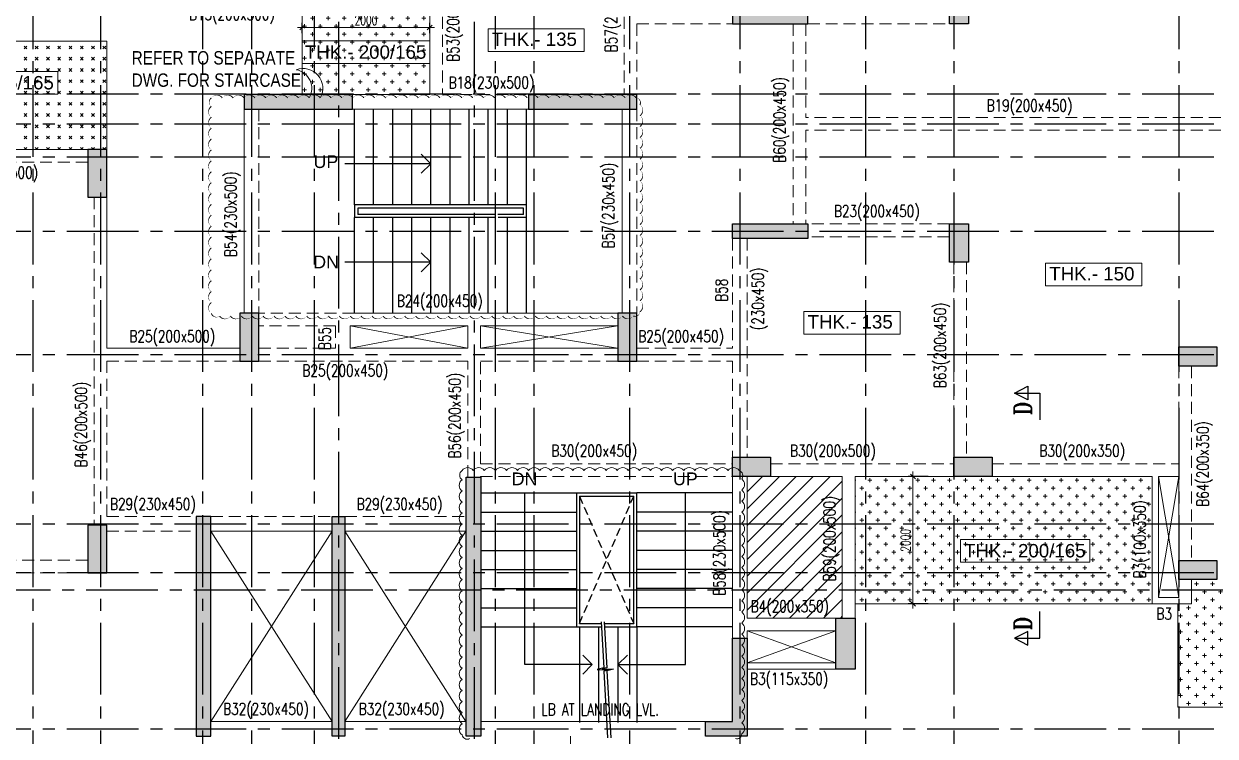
# Model space of a CAD drawing. Header units: millimetres. Extents: x 1255966 to 1543449, y 318653 to 465396.
# Drawn here: x 1376706 to 1395403, y 346053 to 357228 of the extents above; entities that cross this region are included whole.
import ezdxf

# ---------------------------------------------------------------- set-up
doc = ezdxf.new("R2010")
doc.units = ezdxf.units.MM
doc.header["$LTSCALE"] = 500
doc.header["$MEASUREMENT"] = 0
doc.header["$PDMODE"] = 34
doc.linetypes.add('HIDDEN', pattern=[0.375, 0.25, -0.125])
doc.linetypes.add('Site$0$CENTER2', pattern=[1.125, 0.75, -0.125, 0.125, -0.125])
doc.layers.get('Defpoints').update_dxf_attribs({"lineweight": 0})
for name, color, linetype, lineweight in [('CALL', 1, 'Continuous', 18), ('CUT OUT', 1, 'Continuous', 13), ('dim-M', 1, 'Continuous', 15), ('HATCH', 1, 'Continuous', 5), ('REVISION', 1, 'Continuous', 5), ('TEXT 01', 3, 'Continuous', 15), ('TOWER AREA BEAM..', 3, 'Continuous', 20), ('TOWER COL HATCH', 253, 'Continuous', 20)]:
    doc.layers.add(name, color=color, linetype=linetype, lineweight=lineweight)
for name, color, linetype in [('CUTOUT', 8, 'HIDDEN'), ('GRID', 7, 'Continuous'), ('S-COLUMN-HATCH', 253, 'Continuous'), ('S-FRAMING PLAN', 4, 'Continuous'), ('sec', 31, 'Continuous'), ('T BEAM N', 3, 'Continuous'), ('TEXT-20', 3, 'Continuous'), ('TEXT-RM NAME', 6, 'Continuous'), ('TOWER AREA COLUMN.', 6, 'Continuous')]:
    doc.layers.add(name, color=color, linetype=linetype)
doc.layers.add('RAILING', color=7, linetype='Continuous', true_color=0xadadad)
doc.layers.add('STAIR', color=7, linetype='Continuous', true_color=0x3f4f7f)
doc.styles.add('1.100', font='ARIALN.TTF')
doc.styles.add('2MM', font='romans.shx', dxfattribs={"width": 0.7})
doc.styles.add('ABHI', font='arial.ttf')
doc.styles.add('ARIAL', font='arial.ttf')
doc.styles.add('RT', font='romant.shx', dxfattribs={"height": 8})
doc.styles.add('S-T', font='romans.shx')
doc.dimstyles.new('RAJESH', dxfattribs={"dimtxt": 200, "dimasz": 180, "dimexe": 100, "dimexo": 250, "dimgap": 50, "dimtad": 2, "dimdec": 0, "dimzin": 1, "dimdsep": 46, "dimtxsty": '2MM', "dimblk": 'OBLIQUE', "dimcen": 0, "dimdle": 100, "dimclrd": 1, "dimclre": 1, "dimclrt": 3, "dimadec": 0, "dimazin": 0, "dimtfac": 1, "dimtdec": 0, "dimtix": 1, "dimtmove": 2, "dimatfit": 3, "dimfxl": 1, "dimtolj": 1, "dimlwd": -1, "dimarcsym": 0})
pattern_1 = [(90, (-1381890.62, -304839.69), (-125, 125), [62.5, -187.5]), (180, (-1381859.37, -304808.44), (-125, -125), [62.5, -187.5])]

# ---------------------------------------------------------------- blocks, each defined once
blk = doc.blocks.new('A$Ca8bcdc7a')
at = {"layer": 'HATCH', "ltscale": 10}
h = blk.add_hatch(dxfattribs=at)
h.set_pattern_fill('CROSS', color=1, scale=500, angle=90)
h.set_pattern_definition(pattern_1)
h.paths.add_polyline_path([(1185, 435), (0, 435), (0, 0), (-230, 0), (-815, 0), (-815, -1410), (-25, -1410), (1185, -1410)])
h = blk.add_hatch(dxfattribs=at)
h.set_pattern_fill('CROSS', color=1, scale=500, angle=45)
h.set_pattern_definition([(45, (-1381890.62, -304839.69), (0, 176.776695), [62.5, -187.5]), (135, (-1381846.42, -304839.69), (-176.776695, 1e-14), [62.5, -187.5])])
h.paths.add_polyline_path([(-4145, -2270), (-3880, -2270), (-3880, -570), (-7510, -570), (-7510, -770), (-7395, -770), (-7395, -1520), (-7395, -2270)])
h = blk.add_hatch(dxfattribs=at)
h.set_pattern_fill('ANSI31', color=1, scale=1500)
h.set_pattern_definition([(45, (-1381890.62, -304839.69), (-132.582521, 132.582521), [])])
h.paths.add_polyline_path([(7660, -7400), (6685, -7400), (6165, -7400), (6167, -9625), (7660, -9625)])
h = blk.add_hatch(dxfattribs=at)
h.set_pattern_fill('CROSS', color=1, scale=500, angle=90)
h.set_pattern_definition(pattern_1)
h.paths.add_polyline_path([(12525, -7400), (10160, -7400), (9410, -7400), (7860, -7400), (7860, -9400), (12525, -9400)])
h = blk.add_hatch(dxfattribs=at)
h.set_pattern_fill('CROSS', color=1, scale=500, angle=90)
h.set_pattern_definition(pattern_1)
h.paths.add_polyline_path([(18030, -9020), (13140, -9020), (13140, -9400), (12925, -9400), (12925, -11020), (18030, -11020)])
at = {"layer": 'CUT OUT', "color": 1, "ltscale": 10}
for p, q in [((-65, -5390), (1785, -5040)), ((-65, -5040), (1785, -5390)), ((1985, -5390), (4135, -5040)), ((1985, -5040), (4135, -5390)), ((12940, -7400), (12625, -9300)), ((12625, -7400), (12940, -9300)), ((-2250, -11245), (-347, -8260)), ((-2250, -8260), (-347, -11245)), ((-147, -11245), (1755, -8260)), ((-147, -8260), (1755, -11245)), ((7560, -9825), (6165, -10325)), ((6165, -9825), (7560, -10325))]:
    blk.add_line(p, q, dxfattribs=at)
at = {"layer": 'S-FRAMING PLAN', "color": 3, "linetype": 'ByBlock', "lineweight": 20, "ltscale": 10}
for p, q in [((1185, 435), (1185, -1410)), ((-815, 0), (-815, -1410)), ((-3880, -570), (-7510, -570)), ((-3880, -570), (-3880, -2270)), ((-25, -1410), (1185, -1410)), ((-1725, -1640), (-1725, -4840)), ((-25, -1640), (2735, -1640)), ((4205, -1640), (4205, -4840)), ((-4180, -2270), (-7395, -2270)), ((-3880, -3020), (-3880, -5390)), ((4135, -4840), (5, -4840)), ((-65, -5040), (-65, -5390)), ((1785, -5040), (-65, -5040)), ((1785, -5390), (1785, -5040)), ((4135, -5040), (1985, -5040)), ((1985, -5390), (1985, -5040)), ((-3880, -5390), (-1795, -5390)), ((-65, -5390), (1785, -5390)), ((1985, -5390), (4135, -5390)), ((5935, -7400), (5935, -9940)), ((6165, -7400), (6165, -9625)), ((6535, -7400), (7660, -7400)), ((7660, -7400), (7660, -9625)), ((7860, -7400), (7860, -9625)), ((7860, -7400), (9410, -7400)), ((10010, -7400), (12525, -7400)), ((12525, -7400), (12525, -9400)), ((12625, -7400), (12625, -9300)), ((12625, -7400), (12940, -7400)), ((12940, -7400), (12940, -8720)), ((-2250, -8260), (-347, -8260)), ((-147, -8260), (1755, -8260)), ((12940, -9300), (12940, -9020)), ((12625, -9300), (12940, -9300)), ((7860, -9400), (12525, -9400)), ((12525, -9400), (13140, -9400)), ((6165, -9625), (7560, -9625)), ((6165, -9825), (7560, -9825)), ((7560, -10325), (6165, -10325)), ((7560, -10425), (6165, -10425)), ((-347, -11245), (-2250, -11245)), ((1755, -11245), (-147, -11245)), ((3395, -11475), (3395, -13425))]:
    blk.add_line(p, q, dxfattribs=at)
at = {"layer": 'S-FRAMING PLAN', "color": 1, "linetype": 'ByBlock', "lineweight": 20, "ltscale": 10}
blk.add_line((5515, -11245), (1985, -11245), dxfattribs=at)
at = {"layer": 'S-FRAMING PLAN', "color": 3, "linetype": 'ByBlock', "lineweight": 20, "ltscale": 10}
for points in [[(18030, -9020), (18030, -11020), (12925, -11020), (12925, -9400)], [(13140, -9400), (13140, -9020)]]:
    blk.add_lwpolyline(points, dxfattribs=at)
at = {"layer": 'TOWER AREA BEAM..', "color": 3, "linetype": 'HIDDEN', "ltscale": 1.5}
for p, q in [((1385, 935), (1385, -1410)), ((4235, 935), (4235, -1410)), ((4435, -300), (4435, -1410)), ((4435, -300), (5935, -300)), ((6889, -300), (6889, -3440)), ((7089, -300), (7089, -1770)), ((7119, -300), (9340, -300)), ((1385, -1410), (2735, -1410)), ((-1495, -1640), (-1495, -4840)), ((4435, -1640), (4435, -4840)), ((13880, -1770), (7089, -1770)), ((13880, -1970), (7089, -1970)), ((7089, -1970), (7089, -3440)), ((-4180, -2470), (-7395, -2470)), ((-4080, -3020), (-4080, -8165)), ((9340, -3440), (7119, -3440)), ((5935, -3670), (5935, -5390)), ((6165, -3670), (6165, -7100)), ((9340, -3640), (7119, -3640)), ((9410, -4040), (9410, -7100)), ((9610, -4040), (9610, -7100)), ((5, -4840), (-1495, -4840)), ((-295, -5040), (-1495, -5040)), ((-295, -5040), (-295, -5390)), ((-1495, -5390), (-295, -5390)), ((4435, -5390), (5935, -5390)), ((-3880, -5590), (-1795, -5590)), ((-3880, -5590), (-3880, -8030)), ((-1495, -5590), (1785, -5590)), ((1785, -7410), (1785, -5590)), ((1985, -5590), (4135, -5590)), ((1985, -7200), (1985, -5590)), ((4435, -5590), (5935, -5590)), ((5935, -5590), (5935, -7100)), ((12940, -5670), (12940, -7200)), ((13140, -5670), (13140, -8720)), ((1985, -7200), (5935, -7200)), ((6535, -7200), (9410, -7200)), ((10010, -7200), (12940, -7200)), ((1985, -7400), (5935, -7400)), ((1985, -7410), (1985, -7400)), ((-3880, -8030), (-2480, -8030)), ((-2250, -8030), (-347, -8030)), ((-147, -8030), (1755, -8030)), ((-3880, -8260), (-2480, -8260)), ((-4180, -8715), (-9305, -8715)), ((-4180, -8915), (-5670, -8915)), ((6165, -9825), (6165, -9940))]:
    blk.add_line(p, q, dxfattribs=at)
blk = doc.blocks.new('_Open90')
at = {"color": 0, "linetype": 'ByBlock', "lineweight": -2}
for p, q in [((0, 0), (-1, 0)), ((-0.5, 0.5), (0, 0)), ((0, 0), (-0.5, -0.5))]:
    blk.add_line(p, q, dxfattribs=at)
blk = doc.blocks.new('EEE')
at = {"layer": 'GRID', "color": 16, "linetype": 'Site$0$CENTER2', "ltscale": 3}
for points in [[(1376845.6, 258923.2), (1376845.6, 223711.9)], [(1377910.6, 258923.2), (1377910.6, 223711.9)], [(1379510.6, 258923.2), (1379510.6, 223711.9)], [(1380280.6, 258923.2), (1380280.6, 223711.9)], [(1381260.6, 258923.2), (1381260.6, 223711.9)], [(1382164.8, 258923.2), (1381643.1, 258229.8), (1381643.1, 223711.9)], [(1383253.9, 258923.2), (1383775.6, 258229.8), (1383775.6, 223711.9)], [(1384105.6, 258923.2), (1384105.6, 223711.9)], [(1384710.6, 258923.2), (1384710.6, 223711.9)], [(1386210.6, 258923.2), (1386210.6, 223711.9)], [(1387940.6, 258923.2), (1387940.6, 223711.9)], [(1389915.6, 258923.2), (1389915.6, 223711.9)], [(1391300.6, 258923.2), (1391300.6, 223711.9)], [(1394830.6, 258923.2), (1394830.6, 223711.9)], [(1363880.9, 245284), (1442964.5, 245284)], [(1363880.9, 244813.8), (1442964.5, 244813.8)], [(1363880.9, 244299), (1442964.5, 244299)], [(1363880.9, 243128.8), (1442964.5, 243128.8)], [(1363880.9, 241193.8), (1442964.5, 241193.8)], [(1363880.9, 238538.8), (1442964.5, 238538.8)], [(1363880.9, 237778.8), (1442964.5, 237778.8)], [(1363880.9, 236875.5), (1364185.2, 237504), (1442964.5, 237504)], [(1363880.9, 235324.1), (1442964.5, 235324.1)]]:
    blk.add_lwpolyline(points, dxfattribs=at)
blk = doc.blocks.new('3tgra')
at = {"layer": 'TOWER COL HATCH'}
h = blk.add_hatch(color=253, dxfattribs=at)
h.dxf.hatch_style = 1
h.paths.add_polyline_path([(1391531, 85842), (1391231, 85842), (1391231, 86442), (1391531, 86442)])
h = blk.add_hatch(color=253, dxfattribs=at)
h.dxf.hatch_style = 1
h.paths.add_polyline_path([(1389011, 85842), (1389011, 86072), (1387826, 86072), (1387826, 85842)])
h = blk.add_hatch(color=253, dxfattribs=at)
h.dxf.hatch_style = 1
h.paths.add_polyline_path([(1381866, 84502), (1381866, 84732), (1380166, 84732), (1380166, 84502)])
h = blk.add_hatch(color=253, dxfattribs=at)
h.dxf.hatch_style = 1
h.paths.add_polyline_path([(1386326, 84502), (1386326, 84732), (1384626, 84732), (1384626, 84502)])
h = blk.add_hatch(color=253, dxfattribs=at)
h.dxf.hatch_style = 1
h.paths.add_polyline_path([(1377711, 83122), (1378011, 83122), (1378011, 83872), (1377711, 83872)])
h = blk.add_hatch(color=253, dxfattribs=at)
h.dxf.hatch_style = 1
h.paths.add_polyline_path([(1389010, 82702), (1389010, 82472), (1387826, 82472), (1387826, 82702)])
h = blk.add_hatch(color=253, dxfattribs=at)
h.dxf.hatch_style = 1
h.paths.add_polyline_path([(1391231, 82702), (1391531, 82702), (1391531, 82102), (1391231, 82102)])
h = blk.add_hatch(color=253, dxfattribs=at)
h.dxf.hatch_style = 1
h.paths.add_polyline_path([(1380096, 80552), (1380396, 80552), (1380396, 81302), (1380096, 81302)])
h = blk.add_hatch(color=253, dxfattribs=at)
h.dxf.hatch_style = 1
h.paths.add_polyline_path([(1386026, 80552), (1386326, 80552), (1386326, 81302), (1386026, 81302)])
h = blk.add_hatch(color=253, dxfattribs=at)
h.dxf.hatch_style = 1
h.paths.add_polyline_path([(1395431, 80772), (1395431, 80472), (1394831, 80472), (1394831, 80772)])
h = blk.add_hatch(color=253, dxfattribs=at)
h.dxf.hatch_style = 1
h.paths.add_polyline_path([(1388426, 79042), (1388426, 78742), (1387826, 78742), (1387826, 79042)])
h = blk.add_hatch(color=253, dxfattribs=at)
h.dxf.hatch_style = 1
h.paths.add_polyline_path([(1391901, 79042), (1391901, 78742), (1391301, 78742), (1391301, 79042)])
h = blk.add_hatch(color=253, dxfattribs=at)
h.dxf.hatch_style = 1
h.paths.add_polyline_path([(1383876, 78732), (1383876, 74667), (1383646, 74667), (1383646, 77882), (1383646, 78112), (1383646, 78732)])
h = blk.add_hatch(color=253, dxfattribs=at)
h.dxf.hatch_style = 1
h.paths.add_polyline_path([(1377711, 77227), (1378011, 77227), (1378011, 77977), (1377711, 77977)])
h = blk.add_hatch(color=253, dxfattribs=at)
h.dxf.hatch_style = 1
h.paths.add_polyline_path([(1379641, 78112), (1379411, 78112), (1379411, 74667), (1379641, 74667), (1379641, 77882)])
h = blk.add_hatch(color=253, dxfattribs=at)
h.dxf.hatch_style = 1
h.paths.add_polyline_path([(1381543, 78112), (1381743, 78112), (1381743, 77882), (1381743, 74667), (1381543, 74667), (1381543, 77882)])
h = blk.add_hatch(color=253, dxfattribs=at)
h.dxf.hatch_style = 1
h.paths.add_polyline_path([(1395431, 77422), (1395431, 77122), (1394831, 77122), (1394831, 77422)])
h = blk.add_hatch(color=253, dxfattribs=at)
h.dxf.hatch_style = 1
h.paths.add_polyline_path([(1389451, 76517), (1389751, 76517), (1389751, 75717), (1389451, 75717)])
h = blk.add_hatch(color=253, dxfattribs=at)
h.dxf.hatch_style = 1
h.paths.add_polyline_path([(1388056, 76202), (1388056, 74667), (1387406, 74667), (1387406, 74897), (1387826, 74897), (1387826, 76202)])
at = {"layer": 'TOWER AREA COLUMN.', "color": 4}
for points in [[(1391531, 85842), (1391231, 85842), (1391231, 86442), (1391531, 86442)], [(1389011, 85842), (1389011, 86072), (1387826, 86072), (1387826, 85842)], [(1381866, 84502), (1381866, 84732), (1380166, 84732), (1380166, 84502)], [(1386326, 84502), (1386326, 84732), (1384626, 84732), (1384626, 84502)], [(1377711, 83122), (1378011, 83122), (1378011, 83872), (1377711, 83872)], [(1389010, 82702), (1389010, 82472), (1387826, 82472), (1387826, 82702)], [(1391231, 82702), (1391531, 82702), (1391531, 82102), (1391231, 82102)], [(1380096, 80552), (1380396, 80552), (1380396, 81302), (1380096, 81302)], [(1386026, 80552), (1386326, 80552), (1386326, 81302), (1386026, 81302)], [(1395431, 80772), (1395431, 80472), (1394831, 80472), (1394831, 80772)], [(1388426, 79042), (1388426, 78742), (1387826, 78742), (1387826, 79042)], [(1391901, 79042), (1391901, 78742), (1391301, 78742), (1391301, 79042)], [(1377711, 77227), (1378011, 77227), (1378011, 77977), (1377711, 77977)], [(1395431, 77422), (1395431, 77122), (1394831, 77122), (1394831, 77422)], [(1389451, 76517), (1389751, 76517), (1389751, 75717), (1389451, 75717)]]:
    blk.add_lwpolyline(points, close=True, dxfattribs=at)
for points in [[(1383876, 78732), (1383876, 74667), (1383646, 74667), (1383646, 77882), (1383646, 77882), (1383646, 78112), (1383646, 78112), (1383646, 78732), (1383876, 78732)], [(1379641, 78112), (1379411, 78112), (1379411, 74667), (1379641, 74667), (1379641, 77882), (1379641, 77882), (1379641, 78112)], [(1381543, 78112), (1381743, 78112), (1381743, 77882), (1381743, 77882), (1381743, 74667), (1381543, 74667), (1381543, 77882), (1381543, 77882), (1381543, 78112)], [(1388056, 76202), (1388056, 74667), (1387406, 74667), (1387406, 74897), (1387826, 74897), (1387826, 76202), (1388056, 76202)]]:
    blk.add_lwpolyline(points, dxfattribs=at)
blk = doc.blocks.new('_Oblique')
at = {"color": 0, "linetype": 'ByBlock', "lineweight": -2}
blk.add_line((-0.5, -0.5), (0.5, 0.5), dxfattribs=at)
blk = doc.blocks.new('*D502')
at = {"layer": 'Defpoints', "color": 0, "ltscale": 100, "transparency": 16777216}
for p in [(1383076, 357169), (1381076, 357040), (1383076, 357040)]:
    blk.add_point(p, dxfattribs=at)
at = {"layer": 'dim-M', "color": 1, "ltscale": 100, "transparency": 16777216}
blk.add_line((1381001, 357169), (1383151, 357169), dxfattribs=at)
at = {"layer": 'dim-M', "color": 1, "lineweight": -2, "ltscale": 100, "transparency": 16777216}
for p, q in [((1381076, 357080), (1381076, 357244)), ((1383076, 357080), (1383076, 357244))]:
    blk.add_line(p, q, dxfattribs=at)
at = {"layer": 'dim-M', "color": 1, "ltscale": 100, "transparency": 16777216, "xscale": 75, "yscale": 75, "zscale": 75, "rotation": 180}
blk.add_blockref('_Oblique', (1381076, 357169), dxfattribs=at)
at = {"layer": 'dim-M', "color": 1, "ltscale": 100, "transparency": 16777216, "xscale": 75, "yscale": 75, "zscale": 75}
blk.add_blockref('_Oblique', (1383076, 357169), dxfattribs=at)
at = {"layer": 'dim-M', "color": 3, "ltscale": 100, "transparency": 16777216, "insert": (1382076, 357284), "char_height": 150, "attachment_point": 5, "style": '2MM'}
blk.add_mtext('\\A1;2000', dxfattribs=at)
blk = doc.blocks.new('*D530')
at = {"layer": 'Defpoints', "color": 0, "ltscale": 100, "transparency": 16777216}
for p in [(1390940, 350128), (1390660, 348128), (1390940, 348128)]:
    blk.add_point(p, dxfattribs=at)
at = {"layer": 'dim-M', "color": 1, "ltscale": 100, "transparency": 16777216}
blk.add_line((1390660, 350203), (1390660, 348053), dxfattribs=at)
at = {"layer": 'dim-M', "color": 1, "lineweight": -2, "ltscale": 100, "transparency": 16777216}
for p, q in [((1390900, 350128), (1390585, 350128)), ((1390900, 348128), (1390585, 348128))]:
    blk.add_line(p, q, dxfattribs=at)
at = {"layer": 'dim-M', "color": 1, "ltscale": 100, "transparency": 16777216, "xscale": 75, "yscale": 75, "zscale": 75}
for p, rotation in [((1390660, 350128), 90), ((1390660, 348128), 270)]:
    blk.add_blockref('_Oblique', p, dxfattribs=dict(at, rotation=rotation))
at = {"layer": 'dim-M', "color": 3, "ltscale": 100, "transparency": 16777216, "insert": (1390545, 349125), "char_height": 150, "attachment_point": 5, "rotation": 90, "style": '2MM'}
blk.add_mtext('\\A1;2000', dxfattribs=at)
blk = doc.blocks.new('A$C23cda4c2')
at = {"layer": 'CALL', "color": 7, "linetype": 'Continuous', "ltscale": 10}
blk.add_lwpolyline([(754, 0), (-754, 0), (-754, -355), (754, -355)], close=True, dxfattribs=at)
at = {"layer": 'TEXT 01', "color": 2, "linetype": 'Continuous', "style": 'ABHI'}
blk.add_text('THK.- 135', height=210, dxfattribs=at).set_placement((-697, -269, -4))

msp = doc.modelspace()

# ---------------------------------------------------------------- linework, layer by layer
at = {"layer": 'CALL', "color": 7, "linetype": 'Continuous', "ltscale": 10}
for points in [[(1383075.6, 356959.3), (1381075.7, 356959.3), (1381075.7, 356603.9), (1383075.6, 356603.9)], [(1377242.2, 356478.4), (1375212.2, 356478.4), (1375212.2, 356122.9), (1377242.2, 356122.9)], [(1393434.4, 349136.5), (1391404.4, 349136.5), (1391404.4, 348781), (1393434.4, 348781)]]:
    msp.add_lwpolyline(points, close=True, dxfattribs=at)
at = {"layer": 'CALL', "color": 7, "linetype": 'Continuous', "ltscale": 10, "elevation": -0.2}
msp.add_lwpolyline([(1394250.2, 353472.2), (1392742.1, 353472.2), (1392742.1, 353116.8), (1394250.2, 353116.8)], close=True, dxfattribs=at)
at = {"layer": 'CUTOUT'}
for p, q in [((1385427.6, 347817.7), (1386277.6, 349817.7)), ((1385427.6, 349817.7), (1386277.6, 347817.7))]:
    msp.add_line(p, q, dxfattribs=at)
at = {"layer": 'RAILING'}
for p, q in [((1384595.6, 354387.7), (1381895.6, 354387.7)), ((1381895.6, 354387.7), (1381895.6, 354187.9)), ((1384545.6, 354337.7), (1381945.6, 354337.7)), ((1381945.6, 354337.7), (1381945.6, 354237.9)), ((1384545.6, 354237.9), (1384545.6, 354337.7)), ((1384595.6, 354187.9), (1384595.6, 354387.7)), ((1384114.9, 354187.9), (1381895.6, 354187.9)), ((1384108.9, 354237.9), (1381945.6, 354237.9)), ((1384545.6, 354237.9), (1384146.2, 354237.9)), ((1384595.6, 354187.9), (1384152.2, 354187.9)), ((1385377.6, 349867.7), (1385377.6, 347767.7)), ((1385377.6, 349867.7), (1386327.6, 349867.7)), ((1385427.6, 349817.7), (1385427.6, 347817.7)), ((1385427.6, 349817.7), (1386277.6, 349817.7)), ((1386277.6, 347817.7), (1386277.6, 349817.7)), ((1386327.6, 347767.7), (1386327.6, 349867.7)), ((1385377.6, 347767.7), (1385770.5, 347767.7)), ((1385427.6, 347817.7), (1385767.7, 347817.7)), ((1385816.4, 347817.7), (1386277.6, 347817.7)), ((1385819.2, 347767.7), (1386327.6, 347767.7))]:
    msp.add_line(p, q, dxfattribs=at)
at = {"layer": 'REVISION', "elevation": -56210.2}
msp.add_lwpolyline([(1379649.5, 356065, 0, 17.1, -0.5205671), (1379820.4, 356065.1, 0, 17.1, -0.5205671), (1379991.3, 356065.1, 0, 17.1, -0.5205671), (1380162.2, 356065.2, 0, 17.1, -0.5205671), (1380333.1, 356065.3, 0, 17.1, -0.5205671), (1380504, 356065.3, 0, 17.1, -0.5205671), (1380674.9, 356065.4, 0, 17.1, -0.5205671), (1380845.8, 356065.5, 0, 17.1, -0.5205671), (1381016.7, 356065.6, 0, 17.1, -0.5205671), (1381187.6, 356065.6, 0, 17.1, -0.5205671), (1381358.4, 356065.7, 0, 17.1, -0.5205671), (1381529.3, 356065.8, 0, 17.1, -0.5205671), (1381700.2, 356065.8, 0, 17.1, -0.5205671), (1381871.1, 356065.9, 0, 17.1, -0.5205671), (1382042, 356066, 0, 17.1, -0.5205671), (1382212.9, 356066, 0, 17.1, -0.5205671), (1382383.8, 356066.1, 0, 17.1, -0.5205671), (1382554.7, 356066.2, 0, 17.1, -0.5205671), (1382725.6, 356066.2, 0, 17.1, -0.5205671), (1382896.5, 356066.3, 0, 17.1, -0.5205671), (1383067.3, 356066.4, 0, 17.1, -0.5205671), (1383238.2, 356066.4, 0, 17.1, -0.5205671), (1383409.1, 356066.5, 0, 17.1, -0.5205671), (1383580, 356066.6, 0, 17.1, -0.5205671), (1383750.9, 356066.7, 0, 17.1, -0.5205671), (1383921.8, 356066.7, 0, 17.1, -0.5205671), (1384092.7, 356066.8, 0, 17.1, -0.5205671), (1384263.6, 356066.9, 0, 17.1, -0.5205671), (1384434.5, 356066.9, 0, 17.1, -0.5205671), (1384605.3, 356067, 0, 17.1, -0.5205671), (1384776.2, 356067.1, 0, 17.1, -0.5205671), (1384947.1, 356067.1, 0, 17.1, -0.5205671), (1385118, 356067.2, 0, 17.1, -0.5205671), (1385288.9, 356067.3, 0, 17.1, -0.5205671), (1385459.8, 356067.3, 0, 17.1, -0.5205671), (1385630.7, 356067.4, 0, 17.1, -0.5205671), (1385801.6, 356067.5, 0, 17.1, -0.5205671), (1385972.5, 356067.5, 0, 17.1, -0.5205671), (1386143.4, 356067.6, 0, 17.1, -0.5205671), (1386314.2, 356067.7, 0, 17.1, -0.5205671), (1386375.8, 355958.4, 0, 17.1, -0.5205671), (1386375.8, 355787.5, 0, 17.1, -0.5205671), (1386375.8, 355616.6, 0, 17.1, -0.5205671), (1386375.8, 355445.7, 0, 17.1, -0.5205671), (1386375.8, 355274.8, 0, 17.1, -0.5205671), (1386375.7, 355103.9, 0, 17.1, -0.5205671), (1386375.7, 354933.1, 0, 17.1, -0.5205671), (1386375.7, 354762.2, 0, 17.1, -0.5205671), (1386375.7, 354591.3, 0, 17.1, -0.5205671), (1386375.7, 354420.4, 0, 17.1, -0.5205671), (1386375.7, 354249.5, 0, 17.1, -0.5205671), (1386375.6, 354078.6, 0, 17.1, -0.5205671), (1386375.6, 353907.7, 0, 17.1, -0.5205671), (1386375.6, 353736.8, 0, 17.1, -0.5205671), (1386375.6, 353565.9, 0, 17.1, -0.5205671), (1386375.6, 353395, 0, 17.1, -0.5205671), (1386375.6, 353224.2, 0, 17.1, -0.5205671), (1386375.6, 353053.3, 0, 17.1, -0.5205671), (1386375.5, 352882.4, 0, 17.1, -0.5205671), (1386375.5, 352711.5, 0, 17.1, -0.5205671), (1386271.8, 352644.3, 0, 17.1, -0.5205671), (1386100.9, 352644.3, 0, 17.1, -0.5205671), (1385930, 352644.2, 0, 17.1, -0.5205671), (1385759.1, 352644.2, 0, 17.1, -0.5205671), (1385588.3, 352644.2, 0, 17.1, -0.5205671), (1385417.4, 352644.1, 0, 17.1, -0.5205671), (1385246.5, 352644.1, 0, 17.1, -0.5205671), (1385075.6, 352644.1, 0, 17.1, -0.5205671), (1384904.7, 352644, 0, 17.1, -0.5205671), (1384733.8, 352644, 0, 17.1, -0.5205671), (1384562.9, 352644, 0, 17.1, -0.5205671), (1384392, 352643.9, 0, 17.1, -0.5205671), (1384221.1, 352643.9, 0, 17.1, -0.5205671), (1384050.3, 352643.9, 0, 17.1, -0.5205671), (1383879.4, 352643.9, 0, 17.1, -0.5205671), (1383708.5, 352643.8, 0, 17.1, -0.5205671), (1383537.6, 352643.8, 0, 17.1, -0.5205671), (1383366.7, 352643.8, 0, 17.1, -0.5205671), (1383195.8, 352643.7, 0, 17.1, -0.5205671), (1383024.9, 352643.7, 0, 17.1, -0.5205671), (1382854, 352643.7, 0, 17.1, -0.5205671), (1382683.1, 352643.6, 0, 17.1, -0.5205671), (1382512.2, 352643.6, 0, 17.1, -0.5205671), (1382341.4, 352643.6, 0, 17.1, -0.5205671), (1382170.5, 352643.6, 0, 17.1, -0.5205671), (1381999.6, 352643.5, 0, 17.1, -0.5205671), (1381828.7, 352643.5, 0, 17.1, -0.5205671), (1381657.8, 352643.5, 0, 17.1, -0.5205671), (1381486.9, 352643.4, 0, 17.1, -0.5205671), (1381316, 352643.4, 0, 17.1, -0.5205671), (1381145.1, 352643.4, 0, 17.1, -0.5205671), (1380974.2, 352643.3, 0, 17.1, -0.5205671), (1380803.3, 352643.3, 0, 17.1, -0.5205671), (1380632.5, 352643.3, 0, 17.1, -0.5205671), (1380461.6, 352643.2, 0, 17.1, -0.5205671), (1380290.7, 352643.2, 0, 17.1, -0.5205671), (1380119.8, 352643.2, 0, 17.1, -0.5205671), (1379948.9, 352643.2, 0, 17.1, -0.5205671), (1379778, 352643.1, 0, 17.1, -0.5205671), (1379649.5, 352685.5, 0, 17.1, -0.5205671), (1379649.5, 352856.4, 0, 17.1, -0.5205671), (1379649.5, 353027.3, 0, 17.1, -0.5205671), (1379649.5, 353198.2, 0, 17.1, -0.5205671), (1379649.5, 353369.1, 0, 17.1, -0.5205671), (1379649.5, 353540, 0, 17.1, -0.5205671), (1379649.5, 353710.9, 0, 17.1, -0.5205671), (1379649.5, 353881.8, 0, 17.1, -0.5205671), (1379649.5, 354052.6, 0, 17.1, -0.5205671), (1379649.5, 354223.5, 0, 17.1, -0.5205671), (1379649.5, 354394.4, 0, 17.1, -0.5205671), (1379649.5, 354565.3, 0, 17.1, -0.5205671), (1379649.5, 354736.2, 0, 17.1, -0.5205671), (1379649.5, 354907.1, 0, 17.1, -0.5205671), (1379649.5, 355078, 0, 17.1, -0.5205671), (1379649.5, 355248.9, 0, 17.1, -0.5205671), (1379649.5, 355419.8, 0, 17.1, -0.5205671), (1379649.5, 355590.7, 0, 17.1, -0.5205671), (1379649.5, 355761.5, 0, 17.1, -0.5205671), (1379649.5, 355932.4, 0, 17.1, -0.5205671)], format="xyseb", close=True, dxfattribs=at)
at = {"layer": 'REVISION'}
msp.add_lwpolyline([(1383700, 346015.1, -0.5205671), (1383584.6, 346073.6, -0.5205671), (1383584.6, 346247.5, -0.5205671), (1383584.6, 346421.4, -0.5205671), (1383584.6, 346595.3, -0.5205671), (1383584.6, 346769.1, -0.5205671), (1383584.6, 346943, -0.5205671), (1383584.6, 347116.9, -0.5205671), (1383584.6, 347290.8, -0.5205671), (1383584.6, 347464.7, -0.5205671), (1383584.6, 347638.6, -0.5205671), (1383584.6, 347812.5, -0.5205671), (1383584.6, 347986.3, -0.5205671), (1383584.6, 348160.2, -0.5205671), (1383584.6, 348334.1, -0.5205671), (1383584.6, 348508, -0.5205671), (1383584.6, 348681.9, -0.5205671), (1383584.6, 348855.8, -0.5205671), (1383584.6, 349029.7, -0.5205671), (1383584.6, 349203.5, -0.5205671), (1383584.6, 349377.4, -0.5205671), (1383584.6, 349551.3, -0.5205671), (1383584.6, 349725.2, -0.5205671), (1383584.6, 349899.1, -0.5205671), (1383584.6, 350073, -0.5205671), (1383584.6, 350220, -0.5205671), (1383758.4, 350220, -0.5205671), (1383932.3, 350220, -0.5205671), (1384106.2, 350220, -0.5205671), (1384280.1, 350220, -0.5205671), (1384454, 350220, -0.5205671), (1384627.9, 350220, -0.5205671), (1384801.8, 350220, -0.5205671), (1384975.6, 350220, -0.5205671), (1385149.5, 350220, -0.5205671), (1385323.4, 350220, -0.5205671), (1385497.3, 350220, -0.5205671), (1385671.2, 350220, -0.5205671), (1385845.1, 350220, -0.5205671), (1386019, 350220, -0.5205671), (1386192.8, 350220, -0.5205671), (1386366.7, 350220, -0.5205671), (1386540.6, 350220, -0.5205671), (1386714.5, 350220, -0.5205671), (1386888.4, 350220, -0.5205671), (1387062.3, 350220, -0.5205671), (1387236.2, 350220, -0.5205671), (1387410, 350220, -0.5205671), (1387583.9, 350220, -0.5205671), (1387757.8, 350220, -0.5205671), (1387931.7, 350220, -0.5205671), (1387973.6, 350088, -0.5205671), (1387973.6, 349914.1, -0.5205671), (1387973.6, 349740.2, -0.5205671), (1387973.6, 349566.3, -0.5205671), (1387973.6, 349392.4, -0.5205671), (1387973.6, 349218.6, -0.5205671), (1387973.6, 349044.7, -0.5205671), (1387973.6, 348870.8, -0.5205671), (1387973.6, 348696.9, -0.5205671), (1387973.6, 348523, -0.5205671), (1387973.6, 348349.1, -0.5205671), (1387973.6, 348175.2, -0.5205671), (1387973.6, 348001.4, -0.5205671), (1387973.6, 347827.5, -0.5205671), (1387973.6, 347653.6, -0.5205671), (1387973.6, 347479.7, -0.5205671), (1387973.6, 347305.8, -0.5205671), (1387973.6, 347131.9, -0.5205671), (1387973.6, 346958.1, -0.5205671), (1387973.6, 346784.2, -0.5205671), (1387973.6, 346610.3, -0.5205671), (1387973.6, 346436.4, -0.5205671), (1387973.6, 346262.5, -0.5205671), (1387973.6, 346088.6, -0.5205671), (1387873.2, 346015.1, -0.5205671)], format="xyb", dxfattribs=at)
for centre, radius, start, end in [((1381087.4, 356217.1, -56210.2), 310.5, 330.8107, 110.38011), ((1380927.8, 356215.5, -56210.2), 297.2, 329.73103, 80.04807)]:
    msp.add_arc(centre, radius, start, end, dxfattribs=at)
at = {"layer": 'sec', "color": 4}
for points in [[(1392461.9, 351542.2), (1392461.9, 351327.9), (1392253.2, 351435.1), (1392461.9, 351542.2)], [(1392253.2, 351435.1), (1392652.1, 351435.1), (1392652.1, 351015)], [(1392253.2, 347589.2), (1392652.1, 347589.2), (1392652.1, 348009.2)], [(1392461.9, 347482), (1392461.9, 347696.3), (1392253.2, 347589.2), (1392461.9, 347482)]]:
    msp.add_lwpolyline(points, dxfattribs=at)
at = {"layer": 'STAIR'}
for p, q in [((1381895.6, 354387.7), (1381895.6, 355887.7)), ((1382195.6, 354387.7), (1382195.6, 355887.7)), ((1382495.6, 354387.7), (1382495.6, 355887.7)), ((1382795.6, 354387.7), (1382795.6, 355887.7)), ((1383095.6, 354387.7), (1383095.6, 355887.7)), ((1383395.6, 354387.7), (1383395.6, 355887.7)), ((1383695.6, 354387.7), (1383695.6, 355887.7)), ((1383995.6, 354387.7), (1383995.6, 355887.7)), ((1384295.6, 354387.7), (1384295.6, 355887.7)), ((1384595.6, 354387.7), (1384595.6, 355887.7)), ((1381895.6, 352687.9), (1381895.6, 354187.9)), ((1382195.6, 352687.9), (1382195.6, 354187.9)), ((1382495.6, 352687.9), (1382495.6, 354187.9)), ((1382795.6, 352687.9), (1382795.6, 354187.9)), ((1383095.6, 352687.9), (1383095.6, 354187.9)), ((1383395.6, 352687.9), (1383395.6, 354187.9)), ((1383695.6, 352687.9), (1383695.6, 354187.9)), ((1383995.6, 352687.9), (1383995.6, 354187.9)), ((1384295.6, 352687.9), (1384295.6, 354187.9)), ((1384595.6, 352687.9), (1384595.6, 354187.9)), ((1383877.6, 349867.7), (1385377.6, 349867.7)), ((1387827.6, 349867.7), (1386327.6, 349867.7)), ((1383877.6, 349567.7), (1385377.6, 349567.7)), ((1387827.6, 349567.7), (1386327.6, 349567.7)), ((1383877.6, 349267.7), (1385377.6, 349267.7)), ((1387827.6, 349267.7), (1386327.6, 349267.7)), ((1383877.6, 348967.7), (1385377.6, 348967.7)), ((1387827.6, 348967.7), (1386327.6, 348967.7)), ((1383877.6, 348667.7), (1385377.6, 348667.7)), ((1387827.6, 348667.7), (1386327.6, 348667.7)), ((1383877.6, 348367.7), (1385377.6, 348367.7)), ((1387827.6, 348367.7), (1386327.6, 348367.7)), ((1383877.6, 348067.7), (1385377.6, 348067.7)), ((1387827.6, 348067.7), (1386327.6, 348067.7)), ((1383877.6, 347767.7), (1385377.6, 347767.7)), ((1385427.6, 347767.7), (1385427.6, 346267.7)), ((1385727.6, 347767.7), (1385727.6, 346267.7)), ((1385766, 347848.2), (1385806.4, 347123.9)), ((1385814.7, 347848.2), (1385855.1, 347124.5)), ((1386027.6, 347767.7), (1386027.6, 346267.7)), ((1387827.6, 347767.7), (1386327.6, 347767.7)), ((1386327.6, 347767.7), (1386327.6, 346267.7)), ((1385806.4, 347123.9), (1385701.7, 347096.8)), ((1385701.7, 347096.8), (1385885.3, 347093.4)), ((1385855.1, 347124.5), (1385781.2, 347109.2)), ((1385781.2, 347109.2), (1385961.9, 347105.7)), ((1385885.3, 347093.4), (1385809.3, 347072.9)), ((1385809.3, 347072.9), (1385867.7, 346027.8)), ((1385961.9, 347105.7), (1385857.8, 347077.2)), ((1385857.8, 347077.2), (1385916.4, 346027.8))]:
    msp.add_line(p, q, dxfattribs=at)
at = {"layer": 'TEXT-RM NAME'}
for points in [[(1382793.2, 355033.3), (1381744, 355033.3)], [(1382793.2, 353487.9), (1381744, 353487.9)], [(1385327.6, 347174.7), (1384566.9, 347174.7), (1384566.9, 349867.7)], [(1386327.6, 347174.7), (1387088.3, 347174.7), (1387088.3, 349867.7)]]:
    msp.add_lwpolyline(points, dxfattribs=at)

# ---------------------------------------------------------------- block references
at = {"layer": 'CUT OUT', "color": 4}
msp.add_blockref('3tgra', (0, 271386.2), dxfattribs=at)
at = {"layer": 'GRID', "color": 4}
msp.add_blockref('EEE', (0, 110844.1), dxfattribs=at)
at = {"layer": 'S-COLUMN-HATCH', "color": 4, "ltscale": 10}
msp.add_blockref('A$Ca8bcdc7a', (1381890.6, 357527.7), dxfattribs=at)
at = {"layer": 'STAIR', "color": 4, "ltscale": 10}
for p in [(1384746.7, 357150.6), (1389703.2, 352716.7)]:
    msp.add_blockref('A$C23cda4c2', p, dxfattribs=at)
at = {"layer": 'TEXT-RM NAME', "xscale": 300, "yscale": 300, "zscale": 300}
for p in [(1383093.2, 355033.3), (1383093.2, 353487.9), (1385627.6, 347174.7)]:
    msp.add_blockref('_Open90', p, dxfattribs=at)
at = {"layer": 'TEXT-RM NAME', "xscale": 300, "yscale": 300, "zscale": 300, "rotation": 180}
msp.add_blockref('_Open90', (1386027.6, 347174.7), dxfattribs=at)

# ---------------------------------------------------------------- texts
at = {"color": 1, "linetype": 'ByBlock', "insert": (1378398.4, 356799.8), "char_height": 210, "width": 2966.846, "attachment_point": 1, "rotation": 0.0027, "style": '1.100'}
msp.add_mtext('REFER TO SEPARATE DWG. FOR STAIRCASE ', dxfattribs=at)
at = {"layer": 'T BEAM N', "color": 7, "lineweight": 0, "style": 'S-T', "width": 0.75}
for s, p in [('B57(200x450)', (1386016.1, 356782.1)), ('B53(200x350)', (1383535.9, 356632.3)), ('B60(200x450)', (1388657.5, 355049.8)), ('B54(230x500)', (1380043.2, 353569.9)), ('B57(230x450)', (1385973.2, 353705.9)), ('(230x450)', (1388318.9, 352424.4)), ('B58', (1387748.9, 352867.6)), ('B63(200x450)', (1391178.2, 351512.9)), ('B55', (1381520.8, 352110.5)), ('B56(200x450)', (1383561.4, 350410.2)), ('B46(200x500)', (1377696.4, 350269.9)), ('B64(200x350)', (1395300.3, 349651.4)), ('B59(200x500)', (1389443.3, 348479.5)), ('B3(100x350)', (1394311.7, 348531.1)), ('B58(230x500)', (1387715.3, 348255.4))]:
    msp.add_text(s, height=185, rotation=90, dxfattribs=at).set_placement(p)
for s, p in [('B15(200x500)', (1379298.4, 357285.3)), ('B18(230x500)', (1383373.2, 356213.2)), ('B19(200x450)', (1391816, 355854.6)), ('B17(200x500)', (1375584.2, 354801.6)), ('B23(200x450)', (1389420, 354198.2)), ('B24(200x450)', (1382561, 352790.2)), ('B25(200x500)', (1378364.2, 352234.2)), ('B25(200x450)', (1386349, 352234.2)), ('B25(200x450)', (1381079.4, 351696.8)), ('B30(200x450)', (1384984.3, 350438.5)), ('B30(200x500)', (1388731, 350438.5)), ('B30(200x350)', (1392643.5, 350438.5)), ('B29(230x450)', (1378059.2, 349602.4)), ('B29(230x450)', (1381929.4, 349602.4)), ('B4(200x350)', (1388114.9, 347997.3)), ('B3', (1394480.1, 347881.6)), ('B3(115x350)', (1388103.4, 346859.7)), ('B32(230x450)', (1379834.5, 346387.2)), ('B32(230x450)', (1381963.4, 346387.2))]:
    msp.add_text(s, height=185, dxfattribs=at).set_placement(p)
at = {"layer": 'T BEAM N', "color": 1, "lineweight": 0, "style": 'S-T', "width": 0.75}
msp.add_text('LB AT LANDING LVL.', height=185, dxfattribs=at).set_placement((1384826.8, 346379.5))
at = {"layer": 'TEXT 01', "color": 2, "linetype": 'Continuous', "style": 'ABHI'}
for s, p in [('THK.- 200/165', (1381115.4, 356680.1, -4.5)), ('THK.- 175/165', (1375269.4, 356199.2, -4.5)), ('THK.- 150', (1392799.3, 353202.9, -4.7)), ('THK.- 200/165', (1391461.5, 348857.3, -4.5))]:
    msp.add_text(s, height=210, dxfattribs=at).set_placement(p)
at = {"layer": 'TEXT-20', "color": 4, "lineweight": 20, "ltscale": 0.2, "style": 'RT', "width": 0.85}
for p in [(1392518.1, 351083.8), (1392518.1, 347709.4)]:
    msp.add_text('D', height=272.2, rotation=90, dxfattribs=at).set_placement(p)
at = {"layer": 'TEXT-RM NAME', "style": 'ARIAL'}
for s, p in [('UP', (1381252.6, 354965.5, 0)), ('DN', (1381248.3, 353392.3, 0)), ('DN', (1384362.9, 349989.6, 0))]:
    msp.add_text(s, height=200, rotation=360, dxfattribs=at).set_placement(p)
msp.add_text('UP', height=200, dxfattribs=at).set_placement((1386894.3, 349989.6, 0))

# ---------------------------------------------------------------- dimensions: what is measured, and where the dimension line sits
at = {"layer": 'dim-M', "ltscale": 100}
dim = msp.add_linear_dim(base=(1383075.6, 357169.3), p1=(1381075.6, 357040.2), p2=(1383075.6, 357040.2), dimstyle='RAJESH', override={"dimtxt": 150, "dimasz": 75, "dimexe": 75, "dimexo": 40, "dimgap": 40, "dimdle": 75, "dimtmove": 1}, dxfattribs=at)
dim.commit()
dim.dimension.update_dxf_attribs({"geometry": '*D502', "text_midpoint": (1382075.6, 357284.3)})
dim = msp.add_linear_dim(base=(1390660.1, 348127.9), p1=(1390940, 350127.9), p2=(1390940, 348127.9), angle=90, dimstyle='RAJESH', override={"dimtxt": 150, "dimasz": 75, "dimexe": 75, "dimexo": 40, "dimgap": 40, "dimdle": 75, "dimtmove": 1}, dxfattribs=at)
dim.commit()
dim.dimension.update_dxf_attribs({"geometry": '*D530', "text_midpoint": (1390660.1, 349125.4), "dimtype": 160})

doc.saveas('drawing.dxf')
